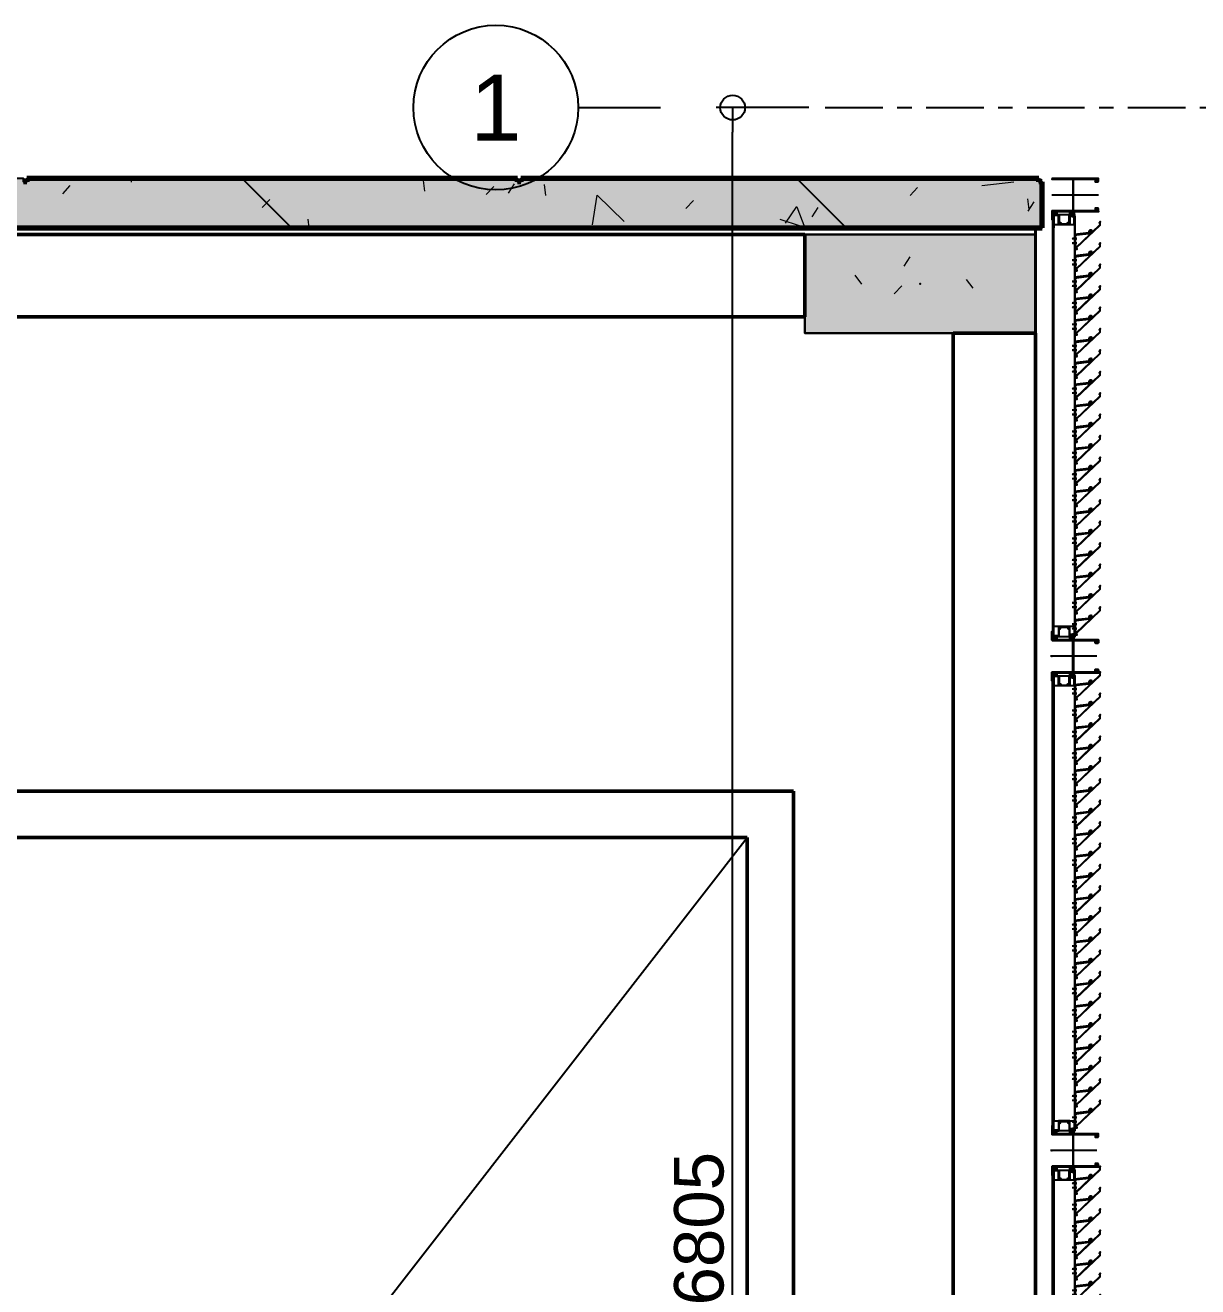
# Model space of a CAD drawing. Header units: millimetres. Extents: x -1379 to 1385823, y -4884429 to 548763.
# Drawn here: x 729352 to 732912, y -2308042 to -2304214 of the extents above; entities that cross this region are included whole.
import ezdxf
from ezdxf.enums import TextEntityAlignment as Align

# ---------------------------------------------------------------- set-up
doc = ezdxf.new("R2010")
doc.units = ezdxf.units.MM
doc.linetypes.add('CENTER', pattern=[50.8, 31.75, -6.35, 6.35, -6.35])
doc.linetypes.add('TA_GL_000.70000', pattern=[1.925, 0.7, -0.175, 0.175, -0.175, 0.7])
for name, color, linetype in [('000 - 0_SYM_DWG_GRID-BUBBLE_MAIN_COLOR_6', 6, 'Continuous'), ('000 - 0_SYM_DWG_GRIDLINE_MAIN_COLOR_251', 251, 'Continuous'), ('000 - 0_SYM_DWG_SLOPE-SYM_TEXT_COLOR_3', 3, 'Continuous'), ('000 - CONCRETE_COL_CUT_COLOR_5', 5, 'Continuous'), ('000 - CONCRETE_COL_HATCH_', 251, 'Continuous'), ('000 - CONCRETE_PRECAST_CUT_COLOR_4', 4, 'Continuous'), ('000 - CONCRETE_PRECAST_HATCH_', 251, 'Continuous'), ('000 - CONCRETE_PRECAST_MAIN_COLOR_4', 4, 'Continuous'), ('000 - CONCRETE_PRECAST_WIPEOUT_', 250, 'Continuous'), ('000 - D I M', 1, 'Continuous'), ('000 - EXISTING_COLUMN_CUT_COLOR_5', 5, 'Continuous'), ('000 - EXISTING_PRECAST_CUT_COLOR_4', 4, 'Continuous'), ('000 - GRID', 251, 'CENTER'), ('010 - ASPG_ACCESSORIES_MAIN_COLOR_1', 1, 'Continuous'), ('010 - ASPG_EXTR_DEF_SUB', 250, 'Continuous'), ('010 - ASPG_EXTR_MAIN_COLOR_2', 2, 'Continuous'), ('010 - ASPG_FASTERN_DEF_SUB', 250, 'Continuous'), ('010 - ASPG_FRAMING_CUT_COLOR_4', 4, 'Continuous'), ('010 - ASPG_FRAMING_DEF_SUB', 250, 'Continuous'), ('010 - ASPG_FRAMING_HATCH_', 251, 'Continuous'), ('010 - ASPG_FRAMING_MAIN_COLOR_2', 2, 'Continuous'), ('010 - ASPG_FRAMING_SUB_COLOR_2', 2, 'Continuous'), ('010 - ASPG_FRAMING_WIPEOUT_', 250, 'Continuous'), ('BOLT & SCREW', 233, 'Continuous'), ('Center Line', 1, 'CENTER')]:
    doc.layers.add(name, color=color, linetype=linetype)
for name, color, linetype, lineweight in [('12-GRID', 1, 'CENTER', 13), ('_ _ A-DETL-OPENING', 1, 'Continuous', 25), ('A-COLS-E', 1, 'Continuous', 35), ('A-FLOR-E', 2, 'Continuous', 35), ('A-WALL', 5, 'Continuous', 70), ('A-WALL-PATT', 1, 'Continuous', 70), ('SCREW', 8, 'Continuous', 5), ('WALL-E', 2, 'Continuous', 50)]:
    doc.layers.add(name, color=color, linetype=linetype, lineweight=lineweight)
doc.styles.add('ARIAL', font='arial.ttf')
doc.styles.add('FAMELINE_FOR_CKST', font='arial.ttf')
doc.styles.add('TA', font='', dxfattribs={"height": 4.5})
doc.styles.get('TA').set_extended_font_data('Cordia New')
doc.dimstyles.new('FAMELINE-CKST_C-C', dxfattribs={"dimtxt": 0.3, "dimasz": 0.15, "dimexe": 0.1, "dimexo": 0.1, "dimgap": 0.05, "dimtad": 1, "dimzin": 0, "dimdsep": 46, "dimtxsty": 'FAMELINE_FOR_CKST', "dimblk": 'ORIGIN', "dimblk1": 'ORIGIN', "dimblk2": 'ORIGIN', "dimsah": 1, "dimcen": 0.1, "dimdle": 0.1, "dimclrd": 256, "dimclre": 256, "dimclrt": 3, "dimadec": 0, "dimazin": 0, "dimtfac": 1, "dimtix": 1, "dimtmove": 2, "dimatfit": 3, "dimfxl": 1, "dimtolj": 1, "dimtzin": 0, "dimlwd": -1, "dimlwe": -1, "dimarcsym": 0})
pattern_1 = [(270, (1257419.24324, -520041.6224), (0.65495992507, -1.1344238721), [0.7562825814, -1.5125651628]), (30, (1257419.24324, -520041.6224), (0.65495992936, 1.1344238696), [0.7562825814, -1.5125651628]), (330, (1257419.24324, -520041.6224), (1.30991985442, -2.48e-09), [-1.5125651628, 0.7562825814])]
pattern_2 = [(315, (1257419.4929, -520021.6224), (1.3369313545, 1.3369313545), []), (45, (1257419.4929, -520021.6224), (-1.3369313545, 1.3369313545), [])]
pattern_3 = [(270, (1257419.4425, -520043.9224), (0.65495992507, -1.1344238721), [0.7562825814, -1.5125651628]), (30, (1257419.4425, -520043.9224), (0.65495992936, 1.1344238696), [0.7562825814, -1.5125651628]), (330, (1257419.4425, -520043.9224), (1.30991985442, -2.48e-09), [-1.5125651628, 0.7562825814])]
pattern_4 = [(315, (1257419.1929, -520023.9224), (1.3369313545, 1.3369313545), []), (45, (1257419.1929, -520023.9224), (-1.3369313545, 1.3369313545), [])]

# ---------------------------------------------------------------- blocks, each defined once
blk = doc.blocks.new('DPA_Rectangular - 300 x 700mm-V1-IV01 - LOWER ROOF LEVEL PLAN')
at = {"layer": '000 - CONCRETE_COL_CUT_COLOR_5', "lineweight": 9}
h = blk.add_hatch(dxfattribs=at)
h.set_pattern_fill('FP_4', color=256, style=0, pattern_type=2)
h.set_pattern_definition([(50, (-217316.46, 2308050.5), (728.7365, -63.75582), [76.2, -838.2]), (355, (-217316.5, 2308050.5), (-140.97162, 764.2276), [60.96, -670.56]), (100.451, (-217255.74, 2308045.2), (587.77, 700.46675), [64.76, -712.36]), (46.184, (-217316.5, 2308253.7), (1084.31624, -168.17096), [114.3, -1257.3]), (96.636, (-217226.1, 2308239.7), (949.6099, 989.70985), [97.14, -1068.54]), (351.184, (-217316.5, 2308253.7), (949.62055, 989.70115), [91.44, -1005.84]), (21, (-217214.86, 2308202.9), (606.45787, -409.06057), [76.2, -838.2]), (326, (-217214.9, 2308202.9), (247.20834, 736.75292), [60.96, -670.56]), (71.451, (-217164.3, 2308168.8), (853.66825, 327.68547), [64.76, -712.36]), (37.5, (-217316.46, 2308050.48), (12.354693, 338.22012), [33.528, -628.904, 33.528, -1320.292]), (37.5, (-217316.46, 2308050.48), (12.354693, 338.22012), [-695.96, -647.192, 33.528, -639.572]), (7.5, (-217316.46, 2308050.48), (267.278874, 400.722127), [33.528, -354.584, 33.528, -870.204]), (7.5, (-217316.46, 2308050.48), (267.278874, 400.722127), [-421.64, -613.664, 33.528, -223.012]), (327.5, (-217543.03, 2308050.48), (542.36333, -22.915345), [33.528, -220.472, 33.528, -1810.512]), (327.5, (-217543.03, 2308050.48), (542.36333, -22.915345), [-287.528, -758.952, 33.528, -1018.032]), (317.5, (-217644.63, 2308050.5), (592.51696, 101.70711), [33.528, -296.672, 33.528, -1239.52]), (317.5, (-217644.63, 2308050.5), (592.51696, 101.70711), [-363.728, -492.76, 33.528, -713.232])])
h.paths.add_polyline_path([(150, -350), (150, 350), (-150, 350), (-150, -350), (-15.6, -350)])
at = {"layer": '000 - CONCRETE_COL_CUT_COLOR_5'}
for p, q in [((-150, 350), (150, 350)), ((-150, -350), (-150, 350)), ((150, 350), (150, -350)), ((150, -350), (-150, -350))]:
    blk.add_line(p, q, dxfattribs=at)
blk = doc.blocks.new('*U2587')
at = {"layer": '000 - CONCRETE_COL_HATCH_'}
h = blk.add_hatch(dxfattribs=at)
h.set_pattern_fill('AR-CONC', color=256, scale=0.5)
h.set_pattern_definition([(50, (-3e-14, -2e-14), (3.5863, -0.31376), [0.375, -4.125]), (355, (-3e-14, -2e-14), (-0.693757, 3.76096), [0.3, -3.3]), (100.4514, (0.299, -0.026), (2.892544, 3.4472), [0.3187, -3.50571]), (46.1842, (-3e-14, 1), (5.336207, -0.827596), [0.5625, -6.1875]), (96.6356, (0.4447, 0.931), (4.67331, 4.87059), [0.47805, -5.25857]), (351.1842, (-3e-14, 1), (4.67331, 4.87059), [0.45, -4.95]), (21, (0.5, 0.75), (2.984535, -2.013094), [0.375, -4.125]), (326, (0.5, 0.75), (1.216577, 3.62575), [0.3, -3.3]), (71.4514, (0.7487, 0.5822), (4.201112, 1.612656), [0.3187, -3.50571]), (37.5, (-3e-14, -2e-14), (0.0607993, 1.6644693), [0, -3.26, 0, -3.35, 0, -3.3125]), (7.5, (-3e-14, -2e-14), (1.315348, 1.9720586), [0, -1.91, 0, -3.185, 0, -1.2625]), (327.5, (-1.115, -2e-14), (2.669112, -0.1127744), [0, -1.25, 0, -3.9, 0, -5.175]), (317.5, (-1.615, -2e-14), (2.915931, 0.500525), [0, -1.625, 0, -2.59, 0, -3.675])])
h.paths.add_polyline_path([(-150, -350), (150, -350), (150, 350), (-150, 350)])
blk.add_point((0, 0))
at = {"layer": '000 - EXISTING_COLUMN_CUT_COLOR_5'}
blk.add_lwpolyline([(-150, -350), (150, -350), (150, 350), (-150, 350)], close=True, dxfattribs=at)
blk = doc.blocks.new('*U3530')
at = {"layer": '000 - CONCRETE_PRECAST_HATCH_'}
h = blk.add_hatch(dxfattribs=at)
h.set_pattern_fill('AR-CONC', color=256, scale=0.04)
h.set_pattern_definition([(50, (460, -661590.9386), (7.28738676, -0.63756342), [0.762, -8.382]), (355, (460, -661590.9386), (-1.40973686, 7.64227381), [0.6096, -6.70562337]), (100.4514447, (460.607, -661590.992), (5.87764988, 7.00471008), [0.64760035, -7.12360978]), (46.1842, (460, -661588.907), (10.84316164, -1.68169312), [1.143, -12.573]), (96.6355576, (460.904, -661589.047), (9.49616536, 9.89704498), [0.97140093, -10.68542433]), (351.1841512, (460, -661588.907), (9.49616536, 9.89704498), [0.91439868, -10.05838928]), (21, (461.016, -661589.4146), (6.06457565, -4.09060793), [0.762, -8.382]), (326, (461.016, -661589.4146), (2.47208113, 7.367518645), [0.6096, -6.7056]), (71.451445, (461.5214, -661589.7555), (8.53665677, 3.276910755), [0.64760035, -7.1235975]), (37.5, (460, -661590.9386), (0.12354413, 3.382201555), [0, -6.62432, 0, -6.8072, 0, -6.731]), (7.5, (460, -661590.9386), (2.6727865, 4.007222993), [0, -3.88112, 0, -6.47192, 0, -2.5654]), (327.5, (457.7343, -661590.9386), (5.423623807, -0.22914976), [0, -2.54, 0, -7.9248, 0, -10.5156]), (317.5, (456.7183, -661590.9386), (5.925167255, 1.01705964), [0, -3.302, 0, -5.26288, 0, -7.4676])])
h.paths.add_polyline_path([(0, 0), (150, 0), (150, 11050), (10, 11050), (10, 11040), (0, 11040), (0, 9468), (10, 9468), (10, 9458), (0, 9458), (0, 7968), (10, 7968), (10, 7958), (0, 7958), (0, 6468), (10, 6468), (10, 6458), (0, 6458), (0, 4968), (10, 4968), (10, 4958), (0, 4958), (0, 3468), (10, 3468), (10, 3458), (0, 3458), (0, 1968), (10, 1968), (10, 1958), (0, 1958), (0, 468), (10, 468), (10, 458), (0, 458), (0, 355.1)])
h = blk.add_hatch(dxfattribs=at)
h.set_pattern_fill('ANSI31', color=256, scale=0.5)
h.set_pattern_definition([(45, (460, -661590.9), (-841.899, 841.899), [])])
h.paths.add_polyline_path([(0, 0), (150, 0), (150, 11050), (10, 11050), (10, 11040), (0, 11040), (0, 9468), (10, 9468), (10, 9458), (0, 9458), (0, 7968), (10, 7968), (10, 7958), (0, 7958), (0, 6468), (10, 6468), (10, 6458), (0, 6458), (0, 4968), (10, 4968), (10, 4958), (0, 4958), (0, 3468), (10, 3468), (10, 3458), (0, 3458), (0, 1968), (10, 1968), (10, 1958), (0, 1958), (0, 468), (10, 468), (10, 458), (0, 458), (0, 355.1)])
at = {"layer": '000 - CONCRETE_PRECAST_MAIN_COLOR_4', "lineweight": -2}
blk.add_lwpolyline([(150, 0), (150, 11050), (10, 11050), (10, 11040), (0, 11040), (0, 9468), (10, 9468), (10, 9458), (0, 9458), (0, 7968), (10, 7968), (10, 7958), (0, 7958), (0, 6468), (10, 6468), (10, 6458), (0, 6458), (0, 4968)], dxfattribs=at)
blk = doc.blocks.new('C-1-IV01_REV00_20260605-145550_LOPF_EX')
at = {"layer": 'A-WALL-PATT', "lineweight": 9}
h = blk.add_hatch(dxfattribs=at)
h.set_pattern_fill('FP_2', color=256, style=0, pattern_type=2)
h.set_pattern_definition([(50, (-216781.46, 2306690.5), (728.7365, -63.75582), [76.2, -838.2]), (355, (-216781.5, 2306690.5), (-140.97162, 764.2276), [60.96, -670.56]), (100.451, (-216720.74, 2306685.2), (587.77, 700.46675), [64.76, -712.36]), (46.184, (-216781.5, 2306893.7), (1084.31624, -168.17096), [114.3, -1257.3]), (96.636, (-216691.1, 2306879.7), (949.6099, 989.70985), [97.14, -1068.54]), (351.184, (-216781.5, 2306893.7), (949.62055, 989.70115), [91.44, -1005.84]), (21, (-216679.86, 2306842.9), (606.45787, -409.06057), [76.2, -838.2]), (326, (-216679.9, 2306842.9), (247.20834, 736.75292), [60.96, -670.56]), (71.451, (-216629.3, 2306808.8), (853.66825, 327.68547), [64.76, -712.36]), (37.5, (-216781.46, 2306690.48), (12.354693, 338.22012), [33.528, -628.904, 33.528, -647.192, -673.1]), (37.5, (-216781.46, 2306690.48), (12.354693, 338.22012), [-1343.152, 33.528, -639.572]), (7.5, (-216781.46, 2306690.48), (267.278874, 400.722127), [33.528, -354.584, 33.528, -613.664, -256.54]), (7.5, (-216781.46, 2306690.48), (267.278874, 400.722127), [-1035.304, 33.528, -223.012]), (327.5, (-217008.03, 2306690.48), (542.36333, -22.915345), [33.528, -220.472, 33.528, -758.952, -1051.56]), (327.5, (-217008.03, 2306690.48), (542.36333, -22.915345), [-1046.48, 33.528, -1018.032]), (317.5, (-217109.63, 2306690.5), (592.51696, 101.70711), [33.528, -296.672, 33.528, -492.76, -746.76]), (317.5, (-217109.63, 2306690.5), (592.51696, 101.70711), [-856.488, 33.528, -713.232])])
h.paths.add_polyline_path([(215, -12040), (365, -12040), (365, -990), (225, -990), (225, -1000), (215, -1000), (215, -2572), (225, -2572), (225, -2582), (215, -2582), (215, -4072), (225, -4072), (225, -4082), (215, -4082), (215, -5572), (225, -5572), (225, -5582), (215, -5582), (215, -7072), (225, -7072), (225, -7082), (215, -7082), (215, -8572), (225, -8572), (225, -8582), (215, -8582), (215, -10072), (225, -10072), (225, -10082), (215, -10082), (215, -11572), (225, -11572), (225, -11582), (215, -11582), (215, -11684.9)])
blk.add_lwpolyline([(365, -12040), (365, -990), (225, -990), (225, -1000), (215, -1000), (215, -2572), (225, -2572), (225, -2582), (215, -2582), (215, -4072), (225, -4072), (225, -4082), (215, -4082), (215, -5572), (225, -5572), (225, -5582), (215, -5582), (215, -7072)])
at = {"layer": '_ _ A-DETL-OPENING'}
blk.add_line((6715, -5385), (2215, -1885), dxfattribs=at)
at = {"layer": 'A-FLOR-E'}
for p, q in [((365, -6705), (365, -1010)), ((365, -1010), (16445, -1010)), ((16445, -1010), (365, -1010)), ((365, -1010), (365, -6705)), ((4925, -1260), (685, -1260)), ((635, -1710), (635, -6105)), ((2075, -5525), (2075, -1745)), ((2075, -1745), (6855, -1745)), ((2215, -1885), (2215, -5385)), ((6715, -1885), (2215, -1885)), ((2215, -5385), (2215, -1885)), ((2215, -1885), (6715, -1885))]:
    blk.add_line(p, q, dxfattribs=at)
at = {"layer": 'A-WALL', "color": 7}
for p, q in [((365, -990), (225, -990)), ((225, -990), (225, -1000)), ((365, -12040), (365, -990)), ((225, -1000), (215, -1000)), ((215, -1000), (215, -2572)), ((215, -2572), (225, -2572)), ((225, -2582), (215, -2582)), ((215, -2582), (215, -4072)), ((225, -2572), (225, -2582)), ((215, -4072), (225, -4072)), ((225, -4072), (225, -4082))]:
    blk.add_line(p, q, dxfattribs=at)
at = {"layer": 'WALL-E'}
for p, q in [((215, -2572), (215, -1000)), ((215, -2572), (215, -1000)), ((215, -1000), (225, -1000)), ((215, -1000), (225, -1000)), ((4925, -1010), (685, -1010)), ((685, -1010), (4925, -1010)), ((685, -1260), (685, -1010)), ((685, -1260), (685, -1010)), ((4925, -1260), (685, -1260)), ((685, -1260), (4925, -1260)), ((385, -1710), (385, -6105)), ((385, -6105), (385, -1710)), ((385, -1710), (635, -1710)), ((635, -1710), (385, -1710)), ((635, -1710), (635, -6105)), ((635, -6105), (635, -1710)), ((2075, -1745), (2075, -5525)), ((2075, -5525), (2075, -1745)), ((2075, -1745), (2215, -1745)), ((2215, -1745), (2075, -1745)), ((6855, -1745), (2215, -1745)), ((2215, -1745), (6855, -1745)), ((2215, -1885), (2215, -5385)), ((2215, -5385), (2215, -1885)), ((6715, -1885), (2215, -1885)), ((2215, -1885), (6715, -1885)), ((225, -2572), (215, -2572)), ((225, -2572), (215, -2572)), ((215, -4072), (215, -2582)), ((215, -4072), (215, -2582)), ((215, -2582), (225, -2582)), ((215, -2582), (225, -2582)), ((225, -4072), (215, -4072)), ((225, -4072), (215, -4072))]:
    blk.add_line(p, q, dxfattribs=at)
at = {"layer": '000 - CONCRETE_PRECAST_CUT_COLOR_4'}
blk.add_blockref('*U2587', (535, -1360), dxfattribs=at)
at = {"layer": 'A-COLS-E'}
blk.add_blockref('DPA_Rectangular - 300 x 700mm-V1-IV01 - LOWER ROOF LEVEL PLAN', (535, -1360), dxfattribs=at)
at = {"layer": '000 - EXISTING_PRECAST_CUT_COLOR_4'}
blk.add_blockref('*U3530', (215, -12040), dxfattribs=at)
blk = doc.blocks.new('*U3536')
at = {"layer": '12-GRID', "color": 8, "linetype": 'CENTER'}
for p, q in [((0, -6.2), (0, 2.2)), ((-4.2, -2), (4.2, -2))]:
    blk.add_line(p, q, dxfattribs=at)
at = {"layer": 'BOLT & SCREW'}
for p, q in [((-0.6, -1.8), (-1.8, -1.6)), ((-0.6, -2.2), (-1.8, -2.4)), ((-0.5, -1.8), (-0.9, -1.6)), ((-0.5, -2.2), (-0.9, -2.4)), ((-0.2, -1.4), (-0.4, -0.2)), ((-0.2, -1.5), (-0.4, -1.1)), ((-0.2, -2.5), (-0.4, -2.9)), ((-0.2, -2.6), (-0.4, -3.8)), ((0.2, -1.4), (0.4, -0.2)), ((0.2, -1.5), (0.4, -1.1)), ((0.4, -2.9), (0.2, -2.5)), ((0.2, -2.6), (0.4, -3.8)), ((0.5, -1.8), (0.9, -1.6)), ((0.5, -2.2), (0.9, -2.4)), ((0.6, -1.8), (1.8, -1.6)), ((0.6, -2.2), (1.8, -2.4))]:
    blk.add_line(p, q, dxfattribs=at)
for points in [[(-1.8, -1.6), (-0.9, -1.6, 0.414214), (-0.4, -1.1), (-0.4, -0.2), (0.4, -0.2), (0.4, -1.1, 0.414214), (0.9, -1.6), (1.8, -1.6), (1.8, -2.4), (0.9, -2.4, 0.414214), (0.4, -2.9), (0.4, -3.8), (-0.4, -3.8), (-0.4, -2.9, 0.414214), (-0.9, -2.4), (-1.8, -2.4)], [(0.2, -2.5, -0.414214), (0.5, -2.2), (0.6, -2.2), (0.6, -1.8), (0.5, -1.8, -0.414214), (0.2, -1.5), (0.2, -1.4), (-0.2, -1.4), (-0.2, -1.5, -0.414214), (-0.5, -1.8), (-0.6, -1.8), (-0.6, -2.2), (-0.5, -2.2, -0.414214), (-0.2, -2.5), (-0.2, -2.6), (0.2, -2.6)]]:
    blk.add_lwpolyline(points, format="xyb", close=True, dxfattribs=at)
blk.add_circle((0, -2), 3.5, dxfattribs=at)
blk = doc.blocks.new('000_ASPG_TYP_FILES_20260218-010703_FRAME_EXTR_')
at = {"layer": '010 - ASPG_FRAMING_HATCH_'}
h = blk.add_hatch(dxfattribs=at)
h.set_pattern_fill('ANSI32', color=256, scale=0.1, angle=180)
edge = h.paths.add_edge_path()
edge.add_line((2, 16), (2, 2))
edge.add_line((2, 2), (39.7, 2))
edge.add_arc((39.7, 1.7), 0.3, 0, 90, ccw=False)
edge.add_line((40, 1.7), (40, 0.3))
edge.add_arc((39.7, 0.3), 0.3, -90, 0, ccw=False)
edge.add_line((39.7, 0), (0.3, 0))
edge.add_arc((0.3, 0.3), 0.3, 180, 270, ccw=False)
edge.add_line((0, 0.3), (0, 17.7))
edge.add_arc((0.3, 17.7), 0.3, 90, 180, ccw=False)
edge.add_line((0.3, 18), (22.6, 18))
edge.add_arc((22.6, 18.5), 0.5, 270, 380.2095)
edge.add_arc((26.2, 19.8), 3.35, 182.0638, 200.2095, ccw=False)
edge.add_arc((23.6, 19.7), 0.76, 2.0638, 182.0638, ccw=False)
edge.add_arc((26.2, 19.8), 1.83, 182.0638, 447.9362)
edge.add_arc((26.3, 22.4), 0.76, 87.9362, 267.9362, ccw=False)
edge.add_arc((26.2, 19.8), 3.35, 69.7905, 87.9362, ccw=False)
edge.add_arc((27.5, 23.4), 0.5, 249.7905, 360)
edge.add_line((28, 23.4), (28, 26.7))
edge.add_line((28, 26.7), (28.5, 27.2))
edge.add_line((28.5, 27.2), (28, 27.7))
edge.add_line((28, 27.7), (28, 38.6))
edge.add_line((28, 38.6), (28.5, 39.1))
edge.add_line((28.5, 39.1), (28, 39.6))
edge.add_line((28, 39.6), (28, 42.9))
edge.add_arc((27.5, 42.9), 0.5, 0, 110.2095)
edge.add_arc((26.2, 46.5), 3.35, 272.0638, 290.2095, ccw=False)
edge.add_arc((26.3, 43.9), 0.76, 92.0638, 272.0638, ccw=False)
edge.add_arc((26.2, 46.5), 1.83, 272.0638, 537.9362)
edge.add_arc((23.6, 46.6), 0.76, 177.9362, 357.9362, ccw=False)
edge.add_arc((26.2, 46.5), 3.35, 159.7905, 177.9362, ccw=False)
edge.add_arc((22.6, 47.8), 0.5, 339.7905, 450)
edge.add_line((22.6, 48.3), (0.3, 48.3))
edge.add_arc((0.3, 48.6), 0.3, 180, 270, ccw=False)
edge.add_line((0, 48.6), (0, 60))
edge.add_arc((0.3, 60), 0.3, 90, 180, ccw=False)
edge.add_line((0.3, 60.3), (5, 60.3))
edge.add_line((5, 60.3), (5, 65))
edge.add_arc((5.3, 65), 0.3, 90, 180, ccw=False)
edge.add_line((5.3, 65.3), (30, 65.3))
edge.add_line((30, 65.3), (30, 63.6))
edge.add_arc((29.7, 63.6), 0.3, -90, 0, ccw=False)
edge.add_line((29.7, 63.3), (7.3, 63.3))
edge.add_arc((7.3, 63), 0.3, 90, 180)
edge.add_line((7, 63), (7, 58.3))
edge.add_line((7, 58.3), (2.3, 58.3))
edge.add_arc((2.3, 58), 0.3, 90, 180)
edge.add_line((2, 58), (2, 50.6))
edge.add_arc((2.3, 50.6), 0.3, 180, 270)
edge.add_line((2.3, 50.3), (29.7, 50.3))
edge.add_arc((29.7, 50), 0.3, 0, 90, ccw=False)
edge.add_line((30, 50), (30, 26.7))
edge.add_line((30, 26.7), (30, 16.3))
edge.add_arc((29.7, 16.3), 0.3, -90, 0, ccw=False)
edge.add_line((29.7, 16), (2, 16))
at = {"layer": '010 - ASPG_FRAMING_CUT_COLOR_4'}
blk.add_lwpolyline([(2, 16), (2, 2), (39.7, 2, -0.414214), (40, 1.7), (40, 0.3, -0.414214), (39.7, 0), (0.3, 0, -0.414214), (0, 0.3), (0, 17.7, -0.414214), (0.3, 18), (22.6, 18, 0.52173), (23, 18.7, -0.079342), (22.8, 19.7, -1), (24.3, 19.8, 2.296346), (26.2, 21.7, -1), (26.3, 23.2, -0.079342), (27.3, 23, 0.52173), (28, 23.4), (28, 26.7), (28.5, 27.2), (28, 27.7), (28, 38.6), (28.5, 39.1), (28, 39.6), (28, 42.9, 0.52173), (27.3, 43.3, -0.079342), (26.3, 43.1, -1), (26.2, 44.6, 2.296346), (24.3, 46.5, -1), (22.8, 46.6, -0.079342), (23, 47.6, 0.52173), (22.6, 48.3), (0.3, 48.3, -0.414214), (0, 48.6), (0, 60, -0.414214), (0.3, 60.3), (5, 60.3), (5, 65, -0.414214), (5.3, 65.3), (30, 65.3), (30, 63.6, -0.414214), (29.7, 63.3), (7.3, 63.3, 0.414214), (7, 63), (7, 58.3), (2.3, 58.3, 0.414214), (2, 58), (2, 50.6, 0.414214), (2.3, 50.3), (29.7, 50.3, -0.414214), (30, 50), (30, 26.7), (30, 16.3, -0.414214), (29.7, 16)], format="xyb", close=True, dxfattribs=at)
for p in [(26.2, 48.5), (26.2, 21.8)]:
    blk.add_blockref('*U3536', p)
blk = doc.blocks.new('*U3149')
at = {"layer": '010 - ASPG_FRAMING_HATCH_', "transparency": 33554585}
h = blk.add_hatch(dxfattribs=at)
h.set_pattern_fill('ANSI32', color=256, scale=0.25)
edge = h.paths.add_edge_path()
edge.add_line((2, -50), (2, -75))
edge.add_line((2, -75), (0, -75))
edge.add_line((0, -75), (0, -49))
edge.add_arc((1, -49), 1, 90, 180, ccw=False)
edge.add_line((1, -48), (63, -48))
edge.add_arc((63, -47), 1, 270, 360)
edge.add_line((64, -47), (64, 47))
edge.add_arc((63, 47), 1, 0, 90)
edge.add_line((63, 48), (1, 48))
edge.add_arc((1, 49), 1, 180, 270, ccw=False)
edge.add_line((0, 49), (0, 75))
edge.add_line((0, 75), (2, 75))
edge.add_line((2, 75), (2, 50))
edge.add_line((2, 50), (141, 50))
edge.add_line((141, 50), (141, 41))
edge.add_arc((140, 41), 1, 270, 360, ccw=False)
edge.add_line((140, 40), (132, 40))
edge.add_arc((132, 41), 1, 180, 270, ccw=False)
edge.add_line((131, 41), (131, 47))
edge.add_arc((130, 47), 1, 0, 90)
edge.add_line((130, 48), (67, 48))
edge.add_arc((67, 47), 1, 90, 180)
edge.add_line((66, 47), (66, -47))
edge.add_arc((67, -47), 1, 180, 270)
edge.add_line((67, -48), (130, -48))
edge.add_arc((130, -47), 1, 270, 360)
edge.add_line((131, -47), (131, -41))
edge.add_arc((132, -41), 1, 90, 180, ccw=False)
edge.add_line((132, -40), (140, -40))
edge.add_arc((140, -41), 1, 0, 90, ccw=False)
edge.add_line((141, -41), (141, -50))
edge.add_line((141, -50), (2, -50))
h.paths.add_polyline_path([(139, 48), (139, 42), (133, 42), (133, 48)], flags=16)
h.paths.add_polyline_path([(139, -48), (139, -42), (133, -42), (133, -48)], flags=16)
at = {"layer": '010 - ASPG_FRAMING_HATCH_'}
h = blk.add_hatch(dxfattribs=at)
h.set_pattern_fill('ANSI37', color=256, scale=0.595498, angle=-90)
h.set_pattern_definition(pattern_4)
edge = h.paths.add_edge_path()
edge.add_ellipse((11.5, 55), major_axis=(0, -5), ratio=0.644482, start_angle=180, end_angle=360, ccw=False)
edge.add_line((11.5, 60), (2, 60))
edge.add_arc((-7.9, 55), 11.1, -26.7963, 26.7963, ccw=False)
edge.add_line((2, 50), (11.5, 50))
h = blk.add_hatch(dxfattribs=at)
h.set_pattern_fill('HONEY', color=256, scale=0.238199, angle=-90)
h.set_pattern_definition(pattern_3)
edge = h.paths.add_edge_path()
edge.add_ellipse((11.8, 55), major_axis=(0, -5), ratio=0.644482, start_angle=0, end_angle=360, ccw=False)
h = blk.add_hatch(dxfattribs=at)
h.set_pattern_fill('HONEY', color=256, scale=0.238199, angle=-90)
h.set_pattern_definition(pattern_1)
edge = h.paths.add_edge_path()
edge.add_ellipse((57.5, 55), major_axis=(0, -5), ratio=0.644482, start_angle=0, end_angle=360)
h = blk.add_hatch(dxfattribs=at)
h.set_pattern_fill('ANSI37', color=256, scale=0.595498, angle=-90)
h.set_pattern_definition(pattern_2)
edge = h.paths.add_edge_path()
edge.add_ellipse((57.8, 55), major_axis=(0, -5), ratio=0.644482, start_angle=0, end_angle=180)
edge.add_line((57.8, 60), (62, 60))
edge.add_arc((62, 60.3), 0.3, -90, 0)
edge.add_line((62.3, 60.3), (62.3, 61))
edge.add_line((62.3, 61), (61.8, 61.5))
edge.add_line((61.8, 61.5), (62.3, 62))
edge.add_line((62.3, 62), (61.8, 62.5))
edge.add_line((61.8, 62.5), (62.3, 63))
edge.add_line((62.3, 63), (61.8, 63.5))
edge.add_line((61.8, 63.5), (62.3, 64))
edge.add_line((62.3, 64), (62.3, 65))
edge.add_line((62.3, 65), (63.3, 65))
edge.add_line((63.3, 65), (63.8, 65.5))
edge.add_line((63.8, 65.5), (64.3, 65))
edge.add_line((64.3, 65), (64.8, 65.5))
edge.add_line((64.8, 65.5), (65.3, 65))
edge.add_line((65.3, 65), (65.8, 65.5))
edge.add_line((65.8, 65.5), (66.3, 65))
edge.add_line((66.3, 65), (67, 65))
edge.add_arc((67, 65.3), 0.3, -90, 0)
edge.add_line((67.3, 65.3), (67.3, 60))
edge.add_arc((77.2, 55), 11.1, 153.2037, 206.7963)
edge.add_line((67.3, 50), (57.8, 50))
h = blk.add_hatch(dxfattribs=at)
h.set_pattern_fill('ANSI37', color=256, scale=0.595498, angle=-90)
h.set_pattern_definition(pattern_4)
edge = h.paths.add_edge_path()
edge.add_ellipse((11.5, -55), major_axis=(0, 5), ratio=0.644482, start_angle=0, end_angle=180)
edge.add_line((11.5, -60), (2, -60))
edge.add_arc((-7.9, -55), 11.1, 333.2037, 386.7963)
edge.add_line((2, -50), (11.5, -50))
h = blk.add_hatch(dxfattribs=at)
h.set_pattern_fill('HONEY', color=256, scale=0.238199, angle=-90)
h.set_pattern_definition(pattern_3)
edge = h.paths.add_edge_path()
edge.add_ellipse((11.8, -55), major_axis=(0, 5), ratio=0.644482, start_angle=0, end_angle=360)
h = blk.add_hatch(dxfattribs=at)
h.set_pattern_fill('HONEY', color=256, scale=0.238199, angle=-90)
h.set_pattern_definition(pattern_1)
edge = h.paths.add_edge_path()
edge.add_ellipse((57.5, -55), major_axis=(0, 5), ratio=0.644482, start_angle=0, end_angle=360, ccw=False)
h = blk.add_hatch(dxfattribs=at)
h.set_pattern_fill('ANSI37', color=256, scale=0.595498, angle=-90)
h.set_pattern_definition(pattern_2)
edge = h.paths.add_edge_path()
edge.add_ellipse((57.8, -55), major_axis=(0, 5), ratio=0.644482, start_angle=180, end_angle=360, ccw=False)
edge.add_line((57.8, -60), (62, -60))
edge.add_arc((62, -60.3), 0.3, 360, 450, ccw=False)
edge.add_line((62.3, -60.3), (62.3, -61))
edge.add_line((62.3, -61), (61.8, -61.5))
edge.add_line((61.8, -61.5), (62.3, -62))
edge.add_line((62.3, -62), (61.8, -62.5))
edge.add_line((61.8, -62.5), (62.3, -63))
edge.add_line((62.3, -63), (61.8, -63.5))
edge.add_line((61.8, -63.5), (62.3, -64))
edge.add_line((62.3, -64), (62.3, -65))
edge.add_line((62.3, -65), (63.3, -65))
edge.add_line((63.3, -65), (63.8, -65.5))
edge.add_line((63.8, -65.5), (64.3, -65))
edge.add_line((64.3, -65), (64.8, -65.5))
edge.add_line((64.8, -65.5), (65.3, -65))
edge.add_line((65.3, -65), (65.8, -65.5))
edge.add_line((65.8, -65.5), (66.3, -65))
edge.add_line((66.3, -65), (67, -65))
edge.add_arc((67, -65.3), 0.3, 360, 450, ccw=False)
edge.add_line((67.3, -65.3), (67.3, -60))
edge.add_arc((77.2, -55), 11.1, 153.2037, 206.7963, ccw=False)
edge.add_line((67.3, -50), (57.8, -50))
at = {"layer": '010 - ASPG_FASTERN_DEF_SUB'}
blk.add_point((0, 0), dxfattribs=at)
at = {"layer": '010 - ASPG_FRAMING_CUT_COLOR_4'}
blk.add_lwpolyline([(2, -50), (2, -75), (0, -75), (0, -49, -0.414214), (1, -48), (63, -48, 0.414214), (64, -47), (64, 47, 0.414214), (63, 48), (1, 48, -0.414214), (0, 49), (0, 75), (2, 75), (2, 50), (141, 50), (141, 41, -0.414214), (140, 40), (132, 40, -0.414214), (131, 41), (131, 47, 0.414214), (130, 48), (67, 48, 0.414214), (66, 47), (66, -47, 0.414214), (67, -48), (130, -48, 0.414214), (131, -47), (131, -41, -0.414214), (132, -40), (140, -40, -0.414214), (141, -41), (141, -50)], format="xyb", close=True, dxfattribs=at)
for points in [[(139, 48), (139, 42), (133, 42), (133, 48)], [(139, -48), (139, -42), (133, -42), (133, -48)]]:
    blk.add_lwpolyline(points, close=True, dxfattribs=at)
at = {"layer": '010 - ASPG_FRAMING_DEF_SUB', "transparency": 33554508}
blk.add_line((136.5, 0), (-4.5, 0), dxfattribs=at)
at = {"layer": '010 - ASPG_FRAMING_DEF_SUB', "transparency": 33554457}
for points in [[(2, 50), (15, 50), (15, 60), (2, 60)], [(54.3, 50), (67.3, 50), (67.3, 65.5), (54.3, 65.5)], [(2, -50), (15, -50), (15, -60), (2, -60)], [(54.3, -50), (67.3, -50), (67.3, -65.5), (54.3, -65.5)]]:
    blk.add_lwpolyline(points, close=True, dxfattribs=at)
at = {"layer": '010 - ASPG_FRAMING_SUB_COLOR_2'}
for points in [[(11.8, 50), (2, 50, 0.238199), (2, 60), (11.8, 60)], [(57.5, 50), (67.3, 50, -0.238199), (67.3, 60), (67.3, 65.3, -0.414214), (67, 65), (66.3, 65), (65.8, 65.5), (65.3, 65), (64.8, 65.5), (64.3, 65), (63.8, 65.5), (63.3, 65), (62.3, 65), (62.3, 64), (61.8, 63.5), (62.3, 63), (61.8, 62.5), (62.3, 62), (61.8, 61.5), (62.3, 61), (62.3, 60.3, -0.414214), (62, 60), (57.5, 60)], [(11.8, -50), (2, -50, -0.238199), (2, -60), (11.8, -60)], [(57.5, -50), (67.3, -50, 0.238199), (67.3, -60), (67.3, -65.3, 0.414214), (67, -65), (66.3, -65), (65.8, -65.5), (65.3, -65), (64.8, -65.5), (64.3, -65), (63.8, -65.5), (63.3, -65), (62.3, -65), (62.3, -64), (61.8, -63.5), (62.3, -63), (61.8, -62.5), (62.3, -62), (61.8, -61.5), (62.3, -61), (62.3, -60.3, 0.414214), (62, -60), (57.5, -60)]]:
    blk.add_lwpolyline(points, format="xyb", dxfattribs=at)
at = {"layer": '010 - ASPG_FRAMING_SUB_COLOR_2', "extrusion": (0, 0, -1)}
for centre, major_axis in [((11.8, 55), (0, -5)), ((57.5, -55), (0, 5))]:
    blk.add_ellipse(centre, major_axis=major_axis, ratio=0.644482, dxfattribs=at)
at = {"layer": '010 - ASPG_FRAMING_SUB_COLOR_2'}
for centre, major_axis in [((57.5, 55), (0, -5)), ((11.8, -55), (0, 5))]:
    blk.add_ellipse(centre, major_axis=major_axis, ratio=0.644482, dxfattribs=at)
blk = doc.blocks.new('PZG35-9D5')
at = {"layer": 'Center Line'}
blk.add_line((0, 3.7), (0, -10.5), dxfattribs=at)
at = {"layer": 'SCREW', "color": 8}
for p, q in [((-1.4, 0), (-1.4, -1.1)), ((1.4, 0), (1.4, -0.6)), ((-1.9, -1.4), (1.9, -0.9)), ((-1.9, -1.4), (-1.4, -1.1)), ((-1.9, -1.4), (-1.4, -1.7)), ((-1.9, -2.7), (1.9, -2.2)), ((-1.9, -2.7), (-1.4, -2.4)), ((-1.9, -2.7), (-1.4, -3)), ((-1.9, -4), (-1.4, -3.7)), ((-1.9, -4), (-1, -3.9)), ((-1.9, -4), (-1.4, -4.3)), ((-1.4, -1.1), (1.4, -0.6)), ((-1.4, -1.7), (1.4, -1.2)), ((-1.4, -1.7), (-1.4, -2.4)), ((-1.4, -2.4), (1.4, -1.9)), ((-1.4, -3), (1.4, -2.5)), ((-1.4, -3), (-1.4, -3.7)), ((-1.4, -3.7), (-0.8, -3.6)), ((-1.4, -4.3), (-1.4, -8.1)), ((-1.4, -4.3), (-1.2, -4.3)), ((0, -9.5), (-1.4, -8.1)), ((0, -9.5), (1.4, -8.1)), ((0.6, -3.3), (1.4, -3.2)), ((0.7, -3.7), (1.9, -3.5)), ((0.7, -3.9), (1.4, -3.8)), ((0.7, -4.6), (1.4, -4.5)), ((0.7, -5), (1.9, -4.8)), ((0.7, -5.2), (1.4, -5.1)), ((1.9, -0.9), (1.4, -0.6)), ((1.9, -0.9), (1.4, -1.2)), ((1.4, -1.2), (1.4, -1.9)), ((1.9, -2.2), (1.4, -1.9)), ((1.9, -2.2), (1.4, -2.5)), ((1.4, -2.5), (1.4, -3.2)), ((1.9, -3.5), (1.4, -3.2)), ((1.9, -3.5), (1.4, -3.8)), ((1.4, -3.8), (1.4, -4.5)), ((1.9, -4.8), (1.4, -4.5)), ((1.9, -4.8), (1.4, -5.1)), ((1.4, -5.1), (1.4, -8.1))]:
    blk.add_line(p, q, dxfattribs=at)
blk.add_lwpolyline([(0, -9.5), (0.7, -5.2), (0.7, -3.6, 0.417657), (0.4, -3.3, 0.108102), (-0.8, -3.6), (-1.4, -4.7)], format="xyb", dxfattribs=at)
blk = doc.blocks.new('*U3145')
at = {"layer": 'SCREW', "color": 6}
blk.add_lwpolyline([(3, 1.8, 0.09906), (0.8, 2.5), (0.8, 2.3), (-0.8, 2.3), (-0.8, 2.5, 0.09906), (-3, 1.8, 0.266588), (-3.5, 1), (-3.5, 0.2, 0.414214), (-3.3, 0), (3.3, 0, 0.414214), (3.5, 0.2), (3.5, 1, 0.266588)], format="xyb", close=True, dxfattribs=at)
at = {"layer": 'SCREW'}
blk.add_blockref('PZG35-9D5', (0, 0), dxfattribs=at)
blk = doc.blocks.new('*U3150')
blk.add_point((0, 0))
at = {"layer": '010 - ASPG_ACCESSORIES_MAIN_COLOR_1'}
blk.add_lwpolyline([(-39.7, -0.6, 0.414214), (-40, -0.9), (-40, -7.4, 0.57735), (-39.7, -7.6), (-36.6, -5.8, 0.767327), (-36.8, -5.3), (-37.9, -5.3, -0.414214), (-38.2, -5), (-38.2, -2.8, -0.414214), (-38, -2.6), (-32.2, -2.6, -0.388879), (-32, -2.8), (-31.8, -4.3, 0.388879), (-31.3, -4.8), (-30.3, -4.8, 0.414214), (-30, -4.5), (-30, -2.9, -0.414214), (-29.7, -2.6), (0.4, -2.6, -0.378969), (3.4, -5.2), (8, -42.5, 0.446593), (11.6, -45.1, -0.489802), (16.1, -48.7), (16.1, -49.4, -0.18248), (15.8, -50, -0.267949), (15.3, -50.2, 1.122115), (15.1, -52.3, 0.405004), (18.1, -49.4), (18.1, -48.7, 0.489805), (11.2, -43.1, -0.446597), (9.9, -42.3), (4.9, -0.8, 0.364176), (4.6, -0.6)], format="xyb", close=True, dxfattribs=at)
at = {"layer": '010 - ASPG_EXTR_DEF_SUB'}
for p in [(-40, -0.5), (43.4, -76.9), (43.4, -77.5)]:
    blk.add_point(p, dxfattribs=at)
at = {"layer": '010 - ASPG_EXTR_MAIN_COLOR_2'}
blk.add_lwpolyline([(11.4, -48.2), (11.5, -47.4), (12.2, -47.6), (12.3, -46.8, -0.535538), (14.2, -49.2, 0.991572), (15.7, -49.6, 1.157025), (8.8, -48.8, -0.688558), (8.3, -49), (-17.1, -22.2), (-32.3, -6.1), (-32.3, -2.9, 0.414312), (-32.6, -2.6), (-37.5, -2.6, 0.414116), (-37.8, -2.9), (-37.8, -4.3, 0.414214), (-37.5, -4.6), (-36, -4.6, -0.205895), (-35.8, -4.7), (33.2, -77.5), (43.1, -77.5, 0.668179), (43.4, -77), (40.5, -74.2, 0.668179), (40, -74.4), (40, -76), (33.9, -76), (11.9, -52.8, -0.558354), (12.1, -52, 0.766275), (12, -50.4, -0.438583), (10.7, -48.1)], format="xyb", close=True, dxfattribs=at)
at = {"layer": 'SCREW', "rotation": 180}
for p in [(-21.6, -2.5), (-8.2, -2.5)]:
    blk.add_blockref('*U3145', p, dxfattribs=at)
blk = doc.blocks.new('*U3058')
blk.add_wipeout([(1440, 4), (60, 4), (60, 69.3), (1440, 69.3)]).dxf.layer = '010 - ASPG_FRAMING_WIPEOUT_'
at = {"color": 1}
blk.add_point((60, 69.5), dxfattribs=at)
at = {"layer": '010 - ASPG_FRAMING_MAIN_COLOR_2'}
blk.add_lwpolyline([(1410, 69.3), (90, 69.3), (90, 6), (1410, 6)], close=True, dxfattribs=at)
at = {"layer": '010 - ASPG_FRAMING_SUB_COLOR_2'}
for points in [[(1440, 4), (60, 4), (60, 69.3), (1440, 69.3)], [(60, 2), (60, 4), (1440, 4), (1440, 2)]]:
    blk.add_lwpolyline(points, close=True, dxfattribs=at)
at = {"transparency": 33554559, "xscale": -1, "rotation": 270}
for p in [(0, 0), (1500, 0)]:
    blk.add_blockref('*U3149', p, dxfattribs=at)
at = {"color": 1, "rotation": 180}
for p in [(91.8, 69.3), (156.8, 69.3), (221.8, 69.3), (286.8, 69.3), (351.8, 69.3), (416.8, 69.3), (481.8, 69.3), (546.8, 69.3), (611.8, 69.3), (676.8, 69.3), (741.8, 69.3), (806.8, 69.3), (871.8, 69.3), (936.8, 69.3), (1001.8, 69.3), (1066.8, 69.3), (1131.8, 69.3), (1196.8, 69.3), (1261.8, 69.3), (1326.8, 69.3), (1391.8, 69.3)]:
    blk.add_blockref('*U3150', p, dxfattribs=at)
blk.add_blockref('000_ASPG_TYP_FILES_20260218-010703_FRAME_EXTR_', (60, 4))
at = {"xscale": -1}
blk.add_blockref('000_ASPG_TYP_FILES_20260218-010703_FRAME_EXTR_', (1440, 4), dxfattribs=at)
blk = doc.blocks.new('000_ASPG_TYP_FILES_FRAMING_EXTR_BREAKLINE_TYPE_2')
at = {"layer": '010 - ASPG_FRAMING_HATCH_', "transparency": 33554585}
h = blk.add_hatch(dxfattribs=at)
h.set_pattern_fill('ANSI32', color=256, scale=0.25)
h.paths.add_polyline_path([(131, 91, 0.414214), (132, 90), (140, 90, 0.414214), (141, 91), (141, 100), (2, 100), (2, 125), (0, 125), (0, 99, 0.414214), (1, 98), (63, 98, -0.414214), (64, 97), (64, 3, -0.414214), (63, 2), (0, 2), (0, 0), (141, 0), (141, 9, 0.414214), (140, 10), (132, 10, 0.414214), (131, 9), (131, 3, -0.414214), (130, 2), (67, 2, -0.414214), (66, 3), (66, 97, -0.414214), (67, 98), (130, 98, -0.414214), (131, 97)])
h.paths.add_polyline_path([(133, 92), (133, 98), (139, 98), (139, 92)], flags=16)
h.paths.add_polyline_path([(133, 8), (139, 8), (139, 2), (133, 2)], flags=16)
at = {"layer": '010 - ASPG_FRAMING_HATCH_'}
h = blk.add_hatch(dxfattribs=at)
h.set_pattern_fill('ANSI37', color=256, scale=0.595498, angle=-90)
h.set_pattern_definition([(315, (1257419.4929, -519971.6224), (1.3369313545, 1.3369313545), []), (45, (1257419.4929, -519971.6224), (-1.3369313545, 1.3369313545), [])])
edge = h.paths.add_edge_path()
edge.add_ellipse((57.8, 105), major_axis=(0, -5), ratio=0.644482, start_angle=0, end_angle=180)
edge.add_line((57.8, 110), (62, 110))
edge.add_arc((62, 110.3), 0.3, -90, 0)
edge.add_line((62.3, 110.3), (62.3, 111))
edge.add_line((62.3, 111), (61.8, 111.5))
edge.add_line((61.8, 111.5), (62.3, 112))
edge.add_line((62.3, 112), (61.8, 112.5))
edge.add_line((61.8, 112.5), (62.3, 113))
edge.add_line((62.3, 113), (61.8, 113.5))
edge.add_line((61.8, 113.5), (62.3, 114))
edge.add_line((62.3, 114), (62.3, 115))
edge.add_line((62.3, 115), (63.3, 115))
edge.add_line((63.3, 115), (63.8, 115.5))
edge.add_line((63.8, 115.5), (64.3, 115))
edge.add_line((64.3, 115), (64.8, 115.5))
edge.add_line((64.8, 115.5), (65.3, 115))
edge.add_line((65.3, 115), (65.8, 115.5))
edge.add_line((65.8, 115.5), (66.3, 115))
edge.add_line((66.3, 115), (67, 115))
edge.add_arc((67, 115.3), 0.3, -90, 0)
edge.add_line((67.3, 115.3), (67.3, 110))
edge.add_arc((77.2, 105), 11.1, 153.2037, 206.7963)
edge.add_line((67.3, 100), (57.8, 100))
h = blk.add_hatch(dxfattribs=at)
h.set_pattern_fill('ANSI37', color=256, scale=0.595498, angle=-90)
h.set_pattern_definition([(315, (1257419.1929, -519973.9224), (1.3369313545, 1.3369313545), []), (45, (1257419.1929, -519973.9224), (-1.3369313545, 1.3369313545), [])])
edge = h.paths.add_edge_path()
edge.add_ellipse((11.5, 105), major_axis=(0, -5), ratio=0.644482, start_angle=180, end_angle=360, ccw=False)
edge.add_line((11.5, 110), (2, 110))
edge.add_arc((-7.9, 105), 11.1, -26.7963, 26.7963, ccw=False)
edge.add_line((2, 100), (11.5, 100))
h = blk.add_hatch(dxfattribs=at)
h.set_pattern_fill('HONEY', color=256, scale=0.238199, angle=-90)
h.set_pattern_definition([(270, (1257419.4425, -519993.9224), (0.65495992507, -1.1344238721), [0.7562825814, -1.5125651628]), (30, (1257419.4425, -519993.9224), (0.65495992936, 1.1344238696), [0.7562825814, -1.5125651628]), (330, (1257419.4425, -519993.9224), (1.30991985442, -2.48e-09), [-1.5125651628, 0.7562825814])])
edge = h.paths.add_edge_path()
edge.add_ellipse((11.8, 105), major_axis=(0, -5), ratio=0.644482, start_angle=0, end_angle=360, ccw=False)
h = blk.add_hatch(dxfattribs=at)
h.set_pattern_fill('HONEY', color=256, scale=0.238199, angle=-90)
h.set_pattern_definition([(270, (1257419.24324, -519991.6224), (0.65495992507, -1.1344238721), [0.7562825814, -1.5125651628]), (30, (1257419.24324, -519991.6224), (0.65495992936, 1.1344238696), [0.7562825814, -1.5125651628]), (330, (1257419.24324, -519991.6224), (1.30991985442, -2.48e-09), [-1.5125651628, 0.7562825814])])
edge = h.paths.add_edge_path()
edge.add_ellipse((57.5, 105), major_axis=(0, -5), ratio=0.644482, start_angle=0, end_angle=360)
blk.add_point((141, 100))
at = {"layer": '010 - ASPG_FRAMING_CUT_COLOR_4'}
blk.add_lwpolyline([(0, 0), (0, 2), (63, 2, 0.414214), (64, 3), (64, 97, 0.414214), (63, 98), (1, 98, -0.414214), (0, 99), (0, 125), (2, 125), (2, 100), (141, 100), (141, 91, -0.414214), (140, 90), (132, 90, -0.414214), (131, 91), (131, 97, 0.414214), (130, 98), (67, 98, 0.414214), (66, 97), (66, 3, 0.414214), (67, 2), (130, 2, 0.414214), (131, 3), (131, 9, -0.414214), (132, 10), (140, 10, -0.414214), (141, 9), (141, 0)], format="xyb", close=True, dxfattribs=at)
for points in [[(139, 98), (139, 92), (133, 92), (133, 98)], [(139, 2), (139, 8), (133, 8), (133, 2)]]:
    blk.add_lwpolyline(points, close=True, dxfattribs=at)
at = {"layer": '010 - ASPG_FRAMING_DEF_SUB', "transparency": 33554457}
blk.add_line((0, 50), (141, 50), dxfattribs=at)
for points in [[(54.3, 100), (67.3, 100), (67.3, 115.5), (54.3, 115.5)], [(2, 100), (15, 100), (15, 110), (2, 110)]]:
    blk.add_lwpolyline(points, close=True, dxfattribs=at)
at = {"layer": '010 - ASPG_FRAMING_SUB_COLOR_2'}
for points in [[(57.5, 100), (67.3, 100, -0.238199), (67.3, 110), (67.3, 115.3, -0.414214), (67, 115), (66.3, 115), (65.8, 115.5), (65.3, 115), (64.8, 115.5), (64.3, 115), (63.8, 115.5), (63.3, 115), (62.3, 115), (62.3, 114), (61.8, 113.5), (62.3, 113), (61.8, 112.5), (62.3, 112), (61.8, 111.5), (62.3, 111), (62.3, 110.3, -0.414214), (62, 110), (57.5, 110)], [(11.8, 100), (2, 100, 0.238199), (2, 110), (11.8, 110)]]:
    blk.add_lwpolyline(points, format="xyb", dxfattribs=at)
at = {"layer": '010 - ASPG_FRAMING_SUB_COLOR_2', "extrusion": (0, 0, -1)}
blk.add_ellipse((11.8, 105), major_axis=(0, -5), ratio=0.644482, dxfattribs=at)
at = {"layer": '010 - ASPG_FRAMING_SUB_COLOR_2'}
blk.add_ellipse((57.5, 105), major_axis=(0, -5), ratio=0.644482, dxfattribs=at)
blk = doc.blocks.new('*U1024')
blk.add_wipeout([(1340, 4), (60, 4), (60, 69.3), (1340, 69.3)]).dxf.layer = '010 - ASPG_FRAMING_WIPEOUT_'
at = {"color": 1}
blk.add_point((60, 69.5), dxfattribs=at)
at = {"layer": '010 - ASPG_FRAMING_MAIN_COLOR_2'}
blk.add_lwpolyline([(1310, 69.3), (90, 69.3), (90, 6), (1310, 6)], close=True, dxfattribs=at)
at = {"layer": '010 - ASPG_FRAMING_SUB_COLOR_2'}
for points in [[(1340, 4), (60, 4), (60, 69.3), (1340, 69.3)], [(60, 2), (60, 4), (1340, 4), (1340, 2)]]:
    blk.add_lwpolyline(points, close=True, dxfattribs=at)
at = {"transparency": 33554559, "xscale": -1, "rotation": 270}
blk.add_blockref('*U3149', (0, 0), dxfattribs=at)
at = {"color": 1, "xscale": -1, "rotation": 180}
for p in [(105, 69.3), (170, 69.3), (235, 69.3), (300, 69.3), (365, 69.3), (430, 69.3), (495, 69.3), (560, 69.3), (625, 69.3), (690, 69.3), (755, 69.3), (820, 69.3), (885, 69.3), (950, 69.3), (1015, 69.3), (1080, 69.3), (1145, 69.3), (1210, 69.3), (1275, 69.3)]:
    blk.add_blockref('*U3150', p, dxfattribs=at)
at = {"rotation": 89.99999999999999}
blk.add_blockref('000_ASPG_TYP_FILES_FRAMING_EXTR_BREAKLINE_TYPE_2', (1450, 0), dxfattribs=at)
blk.add_blockref('000_ASPG_TYP_FILES_20260218-010703_FRAME_EXTR_', (60, 4))
at = {"xscale": -1}
blk.add_blockref('000_ASPG_TYP_FILES_20260218-010703_FRAME_EXTR_', (1340, 4), dxfattribs=at)
blk = doc.blocks.new('C-1-IV01_REV00_20260605-140059_LOPF_ASPG')
blk.add_blockref('*U3058', (1665, -960))
at = {"xscale": -1}
blk.add_blockref('*U1024', (1665, -960), dxfattribs=at)
blk.add_blockref('*U3058', (3165, -960))
blk = doc.blocks.new('*U1925')
at = {"layer": '000 - 0_SYM_DWG_GRID-BUBBLE_MAIN_COLOR_6'}
blk.add_line((45, 0), (40, 0), dxfattribs=at)
blk.add_circle((50, 0), 5, dxfattribs=at)
at = {"layer": '000 - 0_SYM_DWG_GRIDLINE_MAIN_COLOR_251', "color": 0, "linetype": 'ByBlock', "ltscale": 5}
blk.add_line((30, 0), (-408.5, 0), dxfattribs=at)
at = {"style": 'TA', "flags": 1}
blk.add_attdef('LOCATION', (6, -6), '', height=4.5, rotation=270, dxfattribs=at)
at = {"layer": '000 - 0_SYM_DWG_SLOPE-SYM_TEXT_COLOR_3', "style": 'ARIAL'}
blk.add_attdef('GRID-HEAD', text='', height=4, rotation=180, dxfattribs=at).set_placement((50, 0), align=Align.MIDDLE_CENTER)
blk = doc.blocks.new('_Origin')
at = {"color": 0, "linetype": 'ByBlock', "lineweight": -2}
blk.add_line((0, 0), (-1, 0), dxfattribs=at)
blk.add_circle((0, 0), 0.5, dxfattribs=at)
blk = doc.blocks.new('*D2265')
at = {"layer": '000 - D I M', "transparency": 16777216}
for p, q in [((-1550, 0), (-1831.2, 0)), ((-1781.2, -6730), (-1781.2, -75)), ((-1550, -6805), (-1831.2, -6805))]:
    blk.add_line(p, q, dxfattribs=at)
at = {"layer": 'Defpoints', "color": 0, "transparency": 16777216}
for p in [(-1500, 0), (-1781.2, 0), (-1500, -6805)]:
    blk.add_point(p, dxfattribs=at)
at = {"layer": '000 - D I M', "transparency": 16777216, "xscale": 75, "yscale": 75, "zscale": 75}
for p, rotation in [((-1781.2, 0), 90), ((-1781.2, -6805), 270)]:
    blk.add_blockref('_Origin', p, dxfattribs=dict(at, rotation=rotation))
at = {"layer": '000 - D I M', "color": 3, "transparency": 16777216, "insert": (-1882.8, -3402.5), "char_height": 150, "attachment_point": 5, "rotation": 90, "style": 'FAMELINE_FOR_CKST'}
blk.add_mtext('\\A1;6805', dxfattribs=at)
blk = doc.blocks.new('C-1-IV01_REV00_20260614-171844_LOPF_DIMS')
at = {"layer": '000 - GRID', "linetype": 'TA_GL_000.70000', "xscale": 50.00000000000004, "yscale": 50.00000000000004, "zscale": 50.00000000000004, "rotation": 180}
blk.add_blockref('*U1925', (0, 0), dxfattribs=at).add_auto_attribs({'GRID-HEAD': '1'})
at = {"layer": '000 - D I M'}
dim = blk.add_linear_dim(base=(-1781.2, 0), p1=(-1500, -6805), p2=(-1500, 0), angle=270, dimstyle='FAMELINE-CKST_C-C', override={"dimscale": 500, "dimdec": 0, "dimlfac": 1}, dxfattribs=at)
dim.commit()
dim.dimension.update_dxf_attribs({"geometry": '*D2265', "text_midpoint": (-1882.8, -3402.5)})

msp = doc.modelspace()

# ---------------------------------------------------------------- block references
at = {"rotation": 270}
msp.add_blockref('C-1-IV01_REV00_20260605-145550_LOPF_EX', (733429, -2304463.7), dxfattribs=at)

# ---------------------------------------------------------------- next in the draw order: block references
msp.add_blockref('C-1-IV01_REV00_20260605-140059_LOPF_ASPG', (733429, -2304463.7), dxfattribs=at)

# ---------------------------------------------------------------- next in the draw order: block references
msp.add_blockref('C-1-IV01_REV00_20260614-171844_LOPF_DIMS', (733280.9, -2304463.7))

doc.saveas('drawing.dxf')
